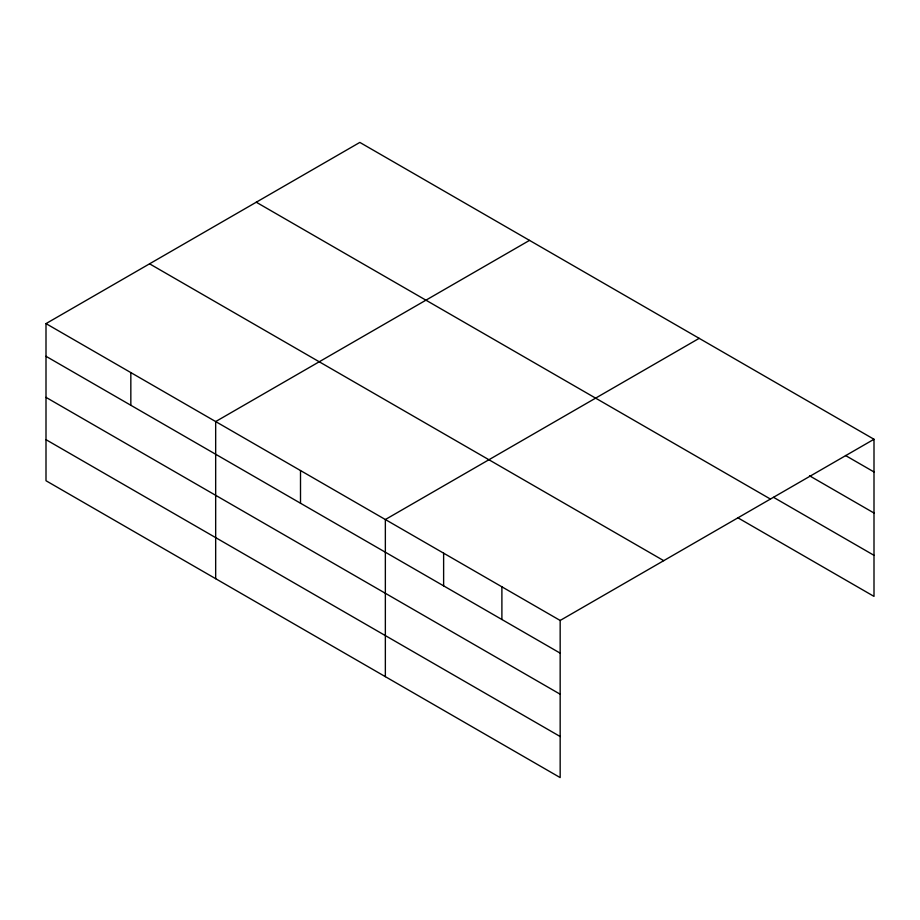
<?xml version="1.0" encoding="UTF-8"?>
<svg xmlns="http://www.w3.org/2000/svg" width="920" height="920" viewBox="0 0 920 920"><rect width="100%" height="100%" fill="white"/><g stroke="black" fill="none" stroke-linecap="round" stroke-linejoin="round"><path stroke-width="1.38" d="M560.165 694.209L560.165 620.459L46 323.61L46 480.734L560.165 777.584L560.165 694.209L46 397.359M737.621 517.649L874 596.39L874 439.265L359.835 142.416L46 323.61M529.506 240.384L215.671 421.567L215.671 578.691M699.188 338.341L385.353 519.535L385.353 676.648M560.165 620.459L874 439.265M845.48 455.492L874 471.948M809.531 475.789L874 513.015M773.57 497.341L874 555.323M256.266 202.216L770.431 499.065M149.569 263.821L663.734 560.671M46 356.293L560.165 653.143M46 439.668L560.165 736.518M501.894 586.822L501.894 619.494M443.624 553.173L443.624 585.856M300.506 470.557L300.506 503.228M130.835 372.588L130.835 405.272"/></g></svg>
